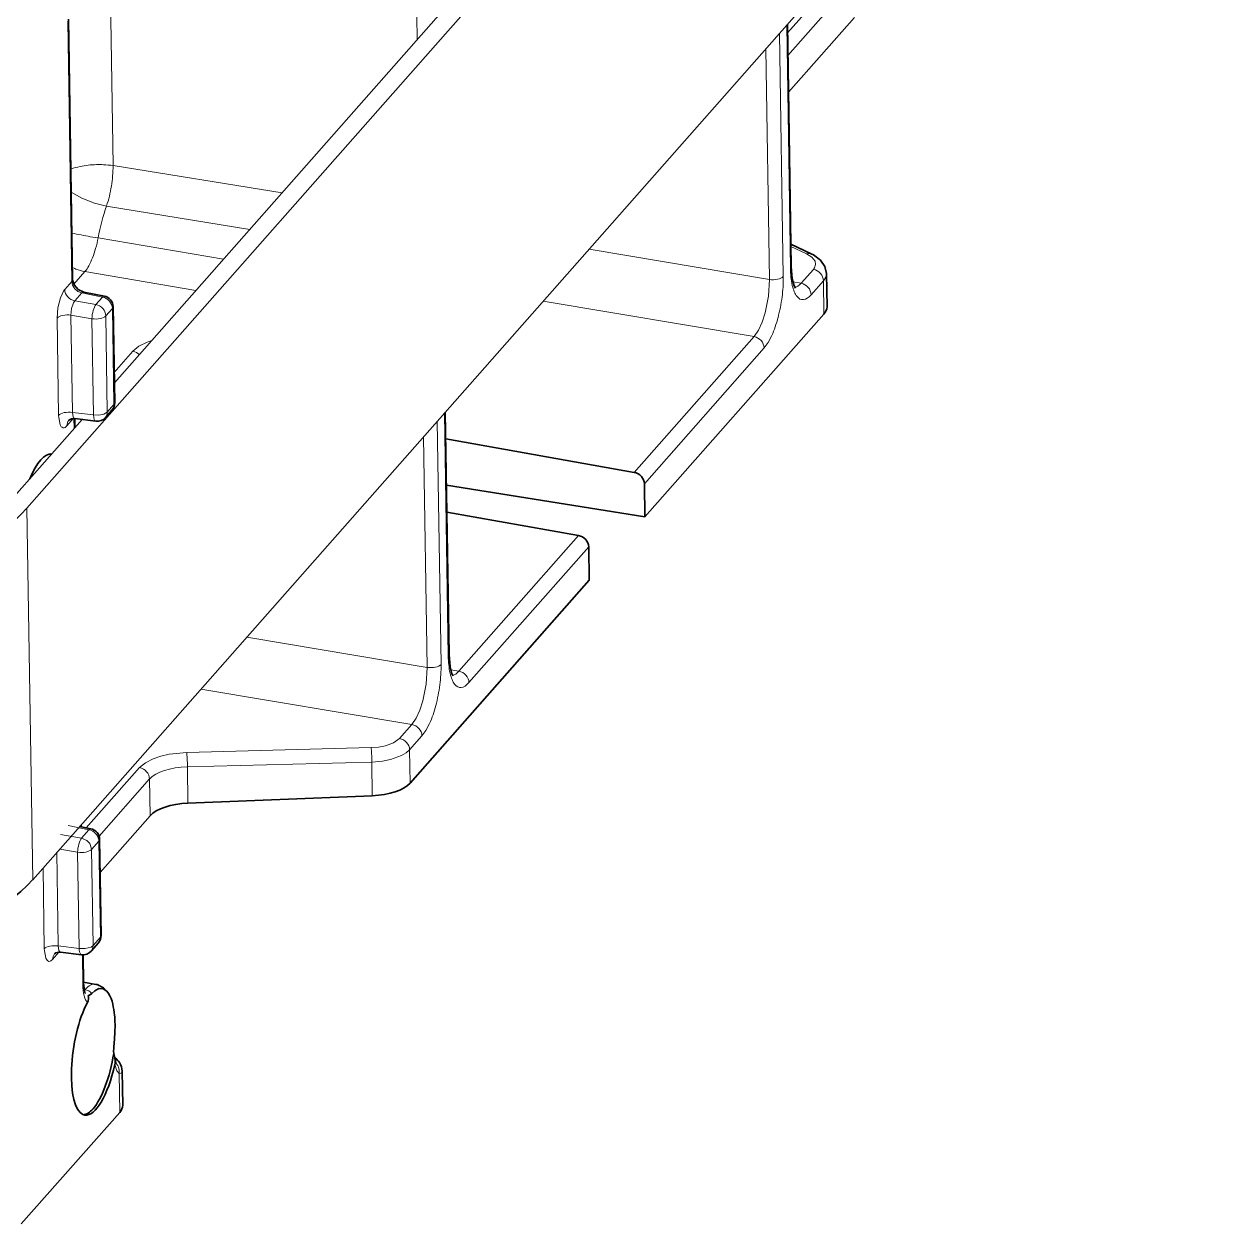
# Model space of a CAD drawing. Extents: x -1051 to 2563, y -231 to 775.
# Drawn here: x -150 to -94.6, y 329.5 to 384.6 of the extents above; entities that cross this region are included whole.
import ezdxf

# ---------------------------------------------------------------- set-up
doc = ezdxf.new("R2010")
doc.units = 0

msp = doc.modelspace()

# ---------------------------------------------------------------- linework, layer by layer
at = {"color": 7, "lineweight": 35}
for p, q in [((-94.903, 424.692), (-149.88, 362.369)), ((-94.635, 407.633), (-149.612, 345.31)), ((-130.628, 385.397), (-145.867, 368.123))]:
    msp.add_line(p, q, dxfattribs=at)
at = {"color": 7, "lineweight": 13}
msp.add_line((-146.317, 402.946), (-145.927, 378.105), dxfattribs=at)
at = {"color": 7, "lineweight": 13, "ltscale": 0.097464}
msp.add_line((-114.948, 384.2), (-112.369, 387.123), dxfattribs=at)
at = {"color": 7, "lineweight": 13, "ltscale": 0.114399}
msp.add_line((-111.905, 386.601), (-114.932, 383.169), dxfattribs=at)
at = {"color": 7, "lineweight": 13, "ltscale": 0.026833}
msp.add_line((-131.971, 384.967), (-131.954, 383.894), dxfattribs=at)
at = {"color": 7, "lineweight": 35, "ltscale": 0.114399}
msp.add_line((-114.906, 381.484), (-111.879, 384.915), dxfattribs=at)
at = {"color": 7, "lineweight": 13, "ltscale": 0.299082}
msp.add_line((-147.819, 372.783), (-148.007, 384.745), dxfattribs=at)
at = {"color": 7, "lineweight": 35, "ltscale": 0.299082}
msp.add_line((-147.972, 384.827), (-147.785, 372.865), dxfattribs=at)
at = {"color": 7, "lineweight": 13, "ltscale": 0.279359}
for p, q in [((-114.815, 373.386), (-114.99, 384.559)), ((-115.321, 384.183), (-115.146, 373.01)), ((-130.531, 355.57), (-130.706, 366.743)), ((-131.037, 366.367), (-130.862, 355.194))]:
    msp.add_line(p, q, dxfattribs=at)
at = {"color": 7, "lineweight": 35, "ltscale": 0.2783}
for p, q in [((-114.955, 384.599), (-114.78, 373.468)), ((-130.671, 366.783), (-130.496, 355.652))]:
    msp.add_line(p, q, dxfattribs=at)
at = {"color": 7, "lineweight": 13, "ltscale": 0.264827}
msp.add_line((-115.952, 383.468), (-115.786, 372.876), dxfattribs=at)
at = {"color": 7, "lineweight": 13, "ltscale": 0.196649}
msp.add_line((-145.927, 378.105), (-138.161, 376.859), dxfattribs=at)
at = {"color": 7, "lineweight": 13, "ltscale": 0.166636}
msp.add_line((-146.227, 376.247), (-139.649, 375.172), dxfattribs=at)
at = {"color": 7, "lineweight": 13, "ltscale": 0.009117}
msp.add_line((-146.611, 374.781), (-146.971, 374.841), dxfattribs=at)
at = {"color": 7, "lineweight": 13, "ltscale": 0.146079}
msp.add_line((-146.611, 374.781), (-140.849, 373.811), dxfattribs=at)
at = {"color": 7, "lineweight": 35, "ltscale": 0.025804}
msp.add_line((-114.796, 374.491), (-113.862, 374.051), dxfattribs=at)
at = {"color": 7, "lineweight": 13, "ltscale": 0.019904}
msp.add_line((-114.794, 374.385), (-114.074, 374.046), dxfattribs=at)
at = {"color": 7, "lineweight": 13, "ltscale": 0.209944}
msp.add_line((-124.067, 374.268), (-115.786, 372.876), dxfattribs=at)
at = {"color": 7, "lineweight": 13, "ltscale": 0.019371}
msp.add_line((-147.217, 373.237), (-147.73, 372.656), dxfattribs=at)
at = {"color": 7, "lineweight": 13, "ltscale": 0.129114}
msp.add_line((-142.128, 372.362), (-147.217, 373.237), dxfattribs=at)
at = {"color": 7, "lineweight": 13, "ltscale": 0.021367}
for p, q in [((-114.33, 372.699), (-113.765, 373.34)), ((-113.3, 372.818), (-113.866, 372.177)), ((-131.74, 351.914), (-132.306, 351.273))]:
    msp.add_line(p, q, dxfattribs=at)
at = {"color": 7, "lineweight": 13, "ltscale": 0.012301}
msp.add_line((-148.145, 372.414), (-147.819, 372.783), dxfattribs=at)
at = {"color": 7, "lineweight": 13, "ltscale": 0.009511}
for p, q in [((-114.704, 372.769), (-114.33, 372.699)), ((-130.42, 354.953), (-130.046, 354.883))]:
    msp.add_line(p, q, dxfattribs=at)
at = {"color": 7, "lineweight": 13, "ltscale": 0.038234}
for p, q in [((-113.276, 371.289), (-113.3, 372.818)), ((-132.306, 351.273), (-132.282, 349.744))]:
    msp.add_line(p, q, dxfattribs=at)
at = {"color": 7, "lineweight": 35, "ltscale": 0.038279}
msp.add_line((-113.138, 371.618), (-113.162, 373.149), dxfattribs=at)
at = {"color": 7, "lineweight": 13, "ltscale": 0.012067}
msp.add_line((-147.365, 372.255), (-147.685, 371.893), dxfattribs=at)
at = {"color": 7, "lineweight": 13, "ltscale": 0.024167}
msp.add_line((-147.365, 372.255), (-146.416, 372.07), dxfattribs=at)
at = {"color": 7, "lineweight": 35, "ltscale": 0.024169}
msp.add_line((-147.275, 372.299), (-146.326, 372.114), dxfattribs=at)
at = {"color": 7, "lineweight": 13, "ltscale": 0.024486}
for p, q in [((-147.685, 371.893), (-146.719, 371.727)), ((-147.86, 371.237), (-146.895, 371.071)), ((-148.342, 347.389), (-147.377, 347.223))]:
    msp.add_line(p, q, dxfattribs=at)
at = {"color": 7, "lineweight": 13, "ltscale": 0.011448}
for p, q in [((-146.416, 372.07), (-146.719, 371.727)), ((-145.956, 371.549), (-146.259, 371.205))]:
    msp.add_line(p, q, dxfattribs=at)
at = {"color": 7, "lineweight": 35, "ltscale": 0.110472}
msp.add_line((-145.852, 367.213), (-145.922, 371.631), dxfattribs=at)
at = {"color": 7, "lineweight": 13, "ltscale": 0.245532}
for p, q in [((-116.489, 370.252), (-126.174, 371.88)), ((-141.89, 354.065), (-132.205, 352.437))]:
    msp.add_line(p, q, dxfattribs=at)
at = {"color": 7, "lineweight": 13, "ltscale": 0.111678}
for p, q in [((-148.426, 366.636), (-148.496, 371.102)), ((-147.86, 371.237), (-147.79, 366.77))]:
    msp.add_line(p, q, dxfattribs=at)
at = {"color": 7, "lineweight": 13, "ltscale": 0.110472}
for p, q in [((-146.895, 371.071), (-146.826, 366.653)), ((-145.887, 367.13), (-145.956, 371.549)), ((-146.51, 342.665), (-146.58, 347.083)), ((-147.552, 346.567), (-147.483, 342.149))]:
    msp.add_line(p, q, dxfattribs=at)
at = {"color": 7, "lineweight": 13, "ltscale": 0.110471}
for p, q in [((-146.19, 366.787), (-146.259, 371.205)), ((-146.847, 342.283), (-146.916, 346.702))]:
    msp.add_line(p, q, dxfattribs=at)
at = {"color": 7, "lineweight": 35, "ltscale": 0.310773}
for p, q in [((-121.5, 361.967), (-113.276, 371.289)), ((-132.282, 349.744), (-124.058, 359.066))]:
    msp.add_line(p, q, dxfattribs=at)
at = {"color": 7, "lineweight": 13, "ltscale": 0.207836}
for p, q in [((-116.489, 370.252), (-121.988, 364.018)), ((-116.024, 369.73), (-121.524, 363.496)), ((-124.547, 361.118), (-130.046, 354.883)), ((-124.082, 360.596), (-129.582, 354.361))]:
    msp.add_line(p, q, dxfattribs=at)
at = {"color": 7, "lineweight": 13, "ltscale": 0.032457}
msp.add_line((-145.874, 368.606), (-145.015, 369.579), dxfattribs=at)
at = {"color": 7, "lineweight": 13, "ltscale": 0.024292}
for p, q in [((-147.79, 366.77), (-146.826, 366.653)), ((-148.447, 342.267), (-147.483, 342.149))]:
    msp.add_line(p, q, dxfattribs=at)
at = {"color": 7, "lineweight": 35, "ltscale": 0.011448}
msp.add_line((-145.977, 366.874), (-146.28, 366.531), dxfattribs=at)
at = {"color": 7, "lineweight": 13, "ltscale": 0.011447}
msp.add_line((-145.887, 367.13), (-146.19, 366.787), dxfattribs=at)
at = {"color": 7, "lineweight": 35, "ltscale": 0.130822}
msp.add_line((-147.349, 366.443), (-150.811, 362.518), dxfattribs=at)
at = {"color": 7, "lineweight": 13, "ltscale": 0.01114}
for p, q in [((-147.752, 366.487), (-148.047, 366.152)), ((-148.409, 341.983), (-148.704, 341.649))]:
    msp.add_line(p, q, dxfattribs=at)
at = {"color": 7, "lineweight": 13, "ltscale": 0.011431}
msp.add_line((-147.713, 366.03), (-147.721, 366.487), dxfattribs=at)
at = {"color": 7, "lineweight": 35, "ltscale": 0.024503}
for p, q in [((-147.689, 366.484), (-146.716, 366.365)), ((-148.346, 341.98), (-147.373, 341.862))]:
    msp.add_line(p, q, dxfattribs=at)
at = {"color": 7, "lineweight": 35, "ltscale": 0.010355}
msp.add_line((-147.685, 366.484), (-147.678, 366.069), dxfattribs=at)
at = {"color": 7, "lineweight": 13, "ltscale": 0.264826}
msp.add_line((-131.668, 365.652), (-131.502, 355.06), dxfattribs=at)
at = {"color": 7, "lineweight": 35, "ltscale": 0.219949}
msp.add_line((-121.988, 364.018), (-130.651, 365.551), dxfattribs=at)
at = {"color": 7, "lineweight": 35, "ltscale": 0.230863}
msp.add_line((-130.618, 363.428), (-121.5, 361.967), dxfattribs=at)
at = {"color": 7, "lineweight": 35, "ltscale": 0.038234}
for p, q in [((-121.524, 363.496), (-121.5, 361.967)), ((-124.082, 360.596), (-124.058, 359.066))]:
    msp.add_line(p, q, dxfattribs=at)
at = {"color": 7, "lineweight": 13, "ltscale": 0.426523}
msp.add_line((-149.612, 345.31), (-149.88, 362.369), dxfattribs=at)
at = {"color": 7, "lineweight": 35, "ltscale": 0.153654}
msp.add_line((-130.599, 362.189), (-124.547, 361.118), dxfattribs=at)
at = {"color": 7, "lineweight": 13, "ltscale": 0.209945}
msp.add_line((-139.784, 356.452), (-131.502, 355.06), dxfattribs=at)
at = {"color": 7, "lineweight": 13, "ltscale": 0.021368}
msp.add_line((-132.77, 351.796), (-132.205, 352.437), dxfattribs=at)
at = {"color": 7, "lineweight": 13, "ltscale": 0.211825}
for p, q in [((-142.543, 351.157), (-134.073, 351.375)), ((-134.043, 350.708), (-142.513, 350.49))]:
    msp.add_line(p, q, dxfattribs=at)
at = {"color": 7, "lineweight": 13, "ltscale": 0.038574}
msp.add_line((-134.019, 349.165), (-134.043, 350.708), dxfattribs=at)
at = {"color": 7, "lineweight": 13, "ltscale": 0.092212}
msp.add_line((-147.155, 347.69), (-144.715, 350.456), dxfattribs=at)
at = {"color": 7, "lineweight": 13, "ltscale": 0.041587}
msp.add_line((-142.513, 350.49), (-142.487, 348.826), dxfattribs=at)
at = {"color": 7, "lineweight": 13, "ltscale": 0.087574}
msp.add_line((-144.251, 349.934), (-146.568, 347.307), dxfattribs=at)
at = {"color": 7, "lineweight": 13, "ltscale": 0.042152}
msp.add_line((-144.225, 348.248), (-144.251, 349.934), dxfattribs=at)
at = {"color": 7, "lineweight": 35, "ltscale": 0.211876}
msp.add_line((-142.487, 348.826), (-134.019, 349.165), dxfattribs=at)
at = {"color": 7, "lineweight": 13, "ltscale": 0.024105}
msp.add_line((-147.986, 347.793), (-147.04, 347.605), dxfattribs=at)
at = {"color": 7, "lineweight": 13, "ltscale": 0.001102}
msp.add_line((-147.427, 347.744), (-147.427, 347.788), dxfattribs=at)
at = {"color": 7, "lineweight": 35, "ltscale": 0.002279}
msp.add_line((-147.392, 347.828), (-147.391, 347.736), dxfattribs=at)
at = {"color": 7, "lineweight": 35, "ltscale": 0.086792}
msp.add_line((-146.521, 345.644), (-144.225, 348.248), dxfattribs=at)
at = {"color": 7, "lineweight": 35, "ltscale": 0.013071}
msp.add_line((-147.46, 347.75), (-146.947, 347.648), dxfattribs=at)
at = {"color": 7, "lineweight": 13, "ltscale": 0.012722}
for p, q in [((-147.04, 347.605), (-147.377, 347.223)), ((-146.51, 342.665), (-146.847, 342.283))]:
    msp.add_line(p, q, dxfattribs=at)
at = {"color": 7, "lineweight": 13, "ltscale": 0.020961}
msp.add_line((-148.378, 346.709), (-147.552, 346.567), dxfattribs=at)
at = {"color": 7, "lineweight": 13, "ltscale": 0.001449}
msp.add_line((-147.02, 346.629), (-146.969, 346.657), dxfattribs=at)
at = {"color": 7, "lineweight": 13, "ltscale": 0.012723}
msp.add_line((-146.58, 347.083), (-146.916, 346.702), dxfattribs=at)
at = {"color": 7, "lineweight": 35, "ltscale": 0.110471}
msp.add_line((-146.476, 342.747), (-146.545, 347.166), dxfattribs=at)
at = {"color": 7, "lineweight": 13, "ltscale": 0.107221}
msp.add_line((-148.515, 346.555), (-148.447, 342.267), dxfattribs=at)
at = {"color": 7, "lineweight": 13, "ltscale": 0.092818}
msp.add_line((-149.083, 342.132), (-149.141, 345.844), dxfattribs=at)
at = {"color": 7, "lineweight": 35, "ltscale": 0.012723}
msp.add_line((-146.601, 342.409), (-146.937, 342.027), dxfattribs=at)
at = {"color": 7, "lineweight": 13, "ltscale": 0.034491}
msp.add_line((-147.313, 340.479), (-147.334, 341.859), dxfattribs=at)
at = {"color": 7, "lineweight": 35, "ltscale": 0.03242}
msp.add_line((-147.298, 341.858), (-147.278, 340.561), dxfattribs=at)
at = {"color": 7, "lineweight": 35, "ltscale": 0.014172}
msp.add_line((-146.721, 340.503), (-147.279, 340.603), dxfattribs=at)
at = {"color": 7, "lineweight": 13, "ltscale": 0.000971935}
msp.add_line((-147.217, 340.266), (-147.255, 340.273), dxfattribs=at)
at = {"color": 7, "lineweight": 13, "ltscale": 0.001108}
msp.add_line((-147.249, 340.235), (-147.217, 340.266), dxfattribs=at)
at = {"color": 7, "lineweight": 13, "ltscale": 0.04485}
msp.add_line((-145.622, 334.621), (-145.651, 336.415), dxfattribs=at)
at = {"color": 7, "lineweight": 35, "ltscale": 0.039139}
msp.add_line((-145.484, 334.951), (-145.509, 336.516), dxfattribs=at)
at = {"color": 7, "lineweight": 35, "ltscale": 0.170697}
msp.add_line((-150.139, 329.501), (-145.622, 334.621), dxfattribs=at)
at = {"color": 7, "lineweight": 13}
for points in [[(-146.227, 376.247), (-146.776, 376.379), (-147.364, 376.61), (-147.848, 376.886)], [(-114.074, 374.046), (-113.831, 373.894), (-113.687, 373.709), (-113.662, 373.557), (-113.715, 373.407), (-113.765, 373.34)], [(-147.819, 372.783), (-147.782, 372.607), (-147.684, 372.447), (-147.539, 372.323), (-147.365, 372.255)], [(-116.489, 370.252), (-116.291, 370.542), (-116.12, 370.917), (-115.982, 371.343), (-115.83, 372.11), (-115.786, 372.876)], [(-148.496, 371.102), (-148.46, 371.572), (-148.347, 372.028), (-148.183, 372.365), (-148.145, 372.414)], [(-147.86, 371.237), (-147.835, 371.538), (-147.743, 371.809), (-147.685, 371.893)], [(-145.015, 369.579), (-144.743, 369.806), (-144.361, 369.999), (-144.143, 370.077)], [(-115.677, 370.297), (-115.847, 369.975), (-116.024, 369.73)], [(-148.047, 366.152), (-148.126, 366.084), (-148.164, 366.067), (-148.22, 366.063), (-148.271, 366.085), (-148.302, 366.114), (-148.355, 366.204), (-148.423, 366.543), (-148.426, 366.636)], [(-147.689, 366.484), (-147.719, 366.496), (-147.736, 366.514), (-147.764, 366.567), (-147.79, 366.77)], [(-146.826, 366.653), (-146.58, 366.645), (-146.355, 366.69), (-146.19, 366.787)], [(-132.205, 352.437), (-132.007, 352.726), (-131.836, 353.101), (-131.698, 353.528), (-131.546, 354.294), (-131.502, 355.06)], [(-131.394, 352.482), (-131.563, 352.159), (-131.74, 351.914)], [(-132.77, 351.796), (-133.041, 351.599), (-133.419, 351.461), (-133.738, 351.401), (-134.073, 351.375)], [(-144.715, 350.456), (-144.444, 350.682), (-144.09, 350.863), (-143.734, 350.986), (-143.352, 351.074), (-142.543, 351.157)], [(-132.306, 351.273), (-132.462, 351.134), (-132.672, 351.008), (-133.185, 350.823), (-133.558, 350.75), (-134.043, 350.708)], [(-147.377, 347.223), (-147.134, 347.112), (-146.999, 346.964), (-146.924, 346.779), (-146.916, 346.702)], [(-148.346, 341.98), (-148.376, 341.993), (-148.393, 342.01), (-148.421, 342.063), (-148.447, 342.267)], [(-147.483, 342.149), (-147.213, 342.143), (-146.938, 342.217), (-146.847, 342.283)], [(-148.704, 341.649), (-148.783, 341.581), (-148.821, 341.563), (-148.877, 341.559), (-148.928, 341.581), (-148.959, 341.61), (-149.013, 341.7), (-149.08, 342.039), (-149.083, 342.132)], [(-145.651, 336.415), (-145.746, 336.523), (-145.848, 336.817)], [(-145.512, 336.482), (-145.537, 336.435), (-145.567, 336.417), (-145.651, 336.415)]]:
    msp.add_lwpolyline(points, dxfattribs=at)
at = {"color": 7, "lineweight": 35}
for points in [[(-113.162, 373.149), (-113.232, 373.467), (-113.44, 373.765), (-113.765, 374.002), (-113.862, 374.051)], [(-114.78, 373.468), (-114.732, 372.904), (-114.647, 372.586), (-114.591, 372.482)], [(-147.785, 372.865), (-147.719, 372.634), (-147.525, 372.413), (-147.275, 372.299)], [(-130.496, 355.652), (-130.448, 355.088), (-130.363, 354.77), (-130.307, 354.666)], [(-147.278, 340.561), (-147.243, 340.208), (-147.204, 340.085)], [(-146.899, 340.085), (-147.013, 340.002), (-147.069, 339.993)], [(-146.132, 340.083), (-146.219, 340.194), (-146.387, 340.302), (-146.572, 340.305), (-146.77, 340.203), (-146.899, 340.085)], [(-146.132, 340.083), (-146.363, 340.341), (-146.66, 340.49), (-146.721, 340.503)]]:
    msp.add_lwpolyline(points, dxfattribs=at)
at = {"color": 7, "lineweight": 13}
for centre, radius, start, end in [((-146.8, 374.943), 3.186, 101.6142, 109.5251), ((-146.592, 373.944), 4.208, 91.3165, 101.638), ((-146.57, 373.567), 4.585, 87.4406, 91.4847), ((-146.553, 373.888), 4.263, 81.5538, 87.4731), ((-151.71, 378.108), 5.784, 350.5958, 359.9666), ((-151.686, 378.058), 5.752, 341.6474, 351.0501), ((-142.148, 402.297), 27.876, 258.2642, 260.0375), ((-152.442, 375.914), 5.94, 344.2244, 349.0015), ((-149.76, 374.978), 3.096, 331.5246, 338.9051), ((-151.288, 375.581), 4.739, 338.7509, 344.306), ((-146.82, 375.406), 2.206, 243.8017, 248.3101), ((-146.841, 375.339), 2.136, 248.1847, 259.8535), ((-148.443, 374.252), 1.592, 320.3722, 331.8868), ((-110.989, 373.39), 3.825, 180.0705, 191.8416), ((-121.724, 372.936), 6.579, 352.4518, 0.6412), ((-146.833, 371.158), 0.581, 41.1227, 78.6692), ((-122.396, 372.986), 7.252, 345.0872, 352.7619), ((-146.788, 371.183), 0.53, 2.4497, 42.2978), ((-120.473, 372.437), 5.252, 335.9572, 345.4775), ((-145.122, 369.016), 0.574, 45.3155, 79.2397), ((-126.705, 355.575), 3.825, 180.0705, 191.8416), ((-137.44, 355.121), 6.579, 352.4518, 0.6412), ((-138.112, 355.17), 7.252, 345.0872, 352.7619), ((-136.188, 354.622), 5.251, 335.9455, 345.4666), ((-147.153, 347.037), 0.579, 41.0676, 78.6974), ((-147.14, 347.041), 0.566, 22.4929, 41.6506), ((-147.089, 347.064), 0.51, 13.7671, 22.3447), ((-147.109, 346.877), 0.261, 302.5017, 317.6659), ((-147.041, 347.075), 0.462, 1.0474, 13.8486), ((-146.667, 347.169), 0.122, 315.5496, 358.3565), ((-147.396, 347.661), 1.105, 261.863, 281.4802), ((-147.316, 347.28), 0.716, 281.3018, 294.4951), ((-146.884, 342.652), 0.374, 319.3834, 1.9899), ((-146.616, 342.762), 0.143, 317.4383, 340.0827), ((-146.577, 342.746), 0.101, 340.9049, 1.3828), ((-147.36, 341.932), 0.0716, 214.0611, 259.3936), ((-147.4, 340.565), 0.122, 315.5038, 358.3336), ((-145.112, 340.473), 2.2, 179.8507, 193.1255), ((-147.324, 339.709), 0.568, 41.5218, 79.1327), ((-145.968, 336.702), 0.392, 32.2587, 70.3951), ((-146.111, 336.523), 0.472, 346.8368, 46.734), ((-145.655, 336.513), 0.147, 347.787, 1.4285)]:
    msp.add_arc(centre, radius, start, end, dxfattribs=at)
at = {"color": 7, "lineweight": 35}
for centre, radius, start, end in [((-146.422, 371.623), 0.5, 0.8976, 78.9933), ((-146.352, 367.205), 0.5, 318.5795, 0.8984), ((-147.741, 366.151), 0.336, 81.0713, 129.8873), ((-146.655, 366.862), 0.5, 263.0379, 318.5795), ((-147.045, 347.158), 0.5, 0.899, 78.7397), ((-146.976, 342.74), 0.5, 318.5832, 0.8992), ((-148.398, 341.647), 0.336, 81.0713, 129.8873), ((-147.312, 342.358), 0.5, 263.0379, 318.5795), ((-147.497, 339.272), 1.589, 11.8302, 30.7126), ((-147.487, 339.88), 0.433, 331.6897, 15.1205), ((-149.46, 338.779), 3.613, 4.9152, 13.0984), ((-151.635, 338.575), 5.799, 358.592, 5.0836), ((-153.557, 338.602), 7.72, 353.837, 358.7402), ((-143.064, 337.458), 2.835, 173.6177, 182.6478), ((-147.083, 336.919), 1.256, 7.7315, 18.9725), ((-146.54, 336.341), 1.067, 32.2352, 49.7298), ((-146.632, 336.977), 0.801, 348.4257, 7.9281), ((-145.042, 337.153), 0.798, 184.6494, 202.1673), ((-146.283, 336.478), 0.777, 2.7988, 33.7598)]:
    msp.add_arc(centre, radius, start, end, dxfattribs=at)
at = {"color": 7, "lineweight": 13}
for centre, major_axis, ratio, start_param, end_param in [((-145.415, 374.306), (0.597, 3.724), 0.333984, 1.076795, 1.496609), ((-114.075, 373.599), (-0.213, -0.452), 0.647909, 3.141473, 3.766912), ((-115.28, 373.46), (0.5, 0.008), 0.440114, 5.902083, 6.282791), ((-113.766, 372.893), (-0.375, 0.331), 0.833519, 3.790738, 5.344081), ((-148.285, 372.858), (-0.5, -0.008), 0.440114, 2.760491, 3.141552), ((-115.611, 373.085), (-0.5, -0.008), 0.440114, 1.207148, 2.760491), ((-114.362, 374.562), (-0.307, -2.042), 0.327123, 0.080049, 0.47449), ((-114.331, 372.252), (0.375, -0.331), 0.833519, 0.649145, 2.202488), ((-115.12, 373.138), (1.958, 0.007), 0.449285, 5.903446, 6.288675), ((-147.679, 372.34), (0.375, -0.331), 0.833519, 3.790738, 5.335354), ((-147.37, 371.808), (0.095, 0.491), 0.336841, 0.000582, 0.496732), ((-109.668, 386.587), (-4.645, -14.639), 0.153792, 6.027277, 6.178869), ((-110.12, 436.429), (-4.153, -64.479), 0.0687, 0.012402, 0.088469), ((-146.724, 371.28), (0.085, 0.493), 0.300427, 0.489787, 2.059898), ((-146.422, 371.623), (-0.095, -0.491), 0.336841, 3.141612, 3.638325), ((-146.422, 371.623), (-0.375, 0.331), 0.833519, 3.790738, 5.335354), ((-146.422, 371.623), (0.5, 0.008), 0.440114, 5.902083, 6.283145), ((-110.218, 393.434), (-4.088, -21.48), 0.112581, 6.185373, 6.318287), ((-148.031, 371.028), (-0.5, -0.008), 0.440114, 4.357467, 5.902083), ((-146.724, 371.28), (0.5, 0.008), 0.440114, 4.357467, 5.902083), ((-116.49, 369.805), (-0.375, 0.331), 0.833519, 3.790738, 5.344081), ((-146.352, 367.205), (0.5, 0.008), 0.440114, 5.902083, 6.283145), ((-147.961, 366.561), (0.5, 0.008), 0.440114, 1.215874, 2.760491), ((-146.655, 366.862), (-0.061, -0.496), 0.32346, 5.186255, 6.283131), ((-146.655, 366.862), (-0.375, 0.331), 0.833519, 3.141517, 3.790738), ((-146.352, 367.205), (-0.375, 0.331), 0.833519, 3.141517, 3.790738), ((-147.581, 366.078), (-0.375, 0.331), 0.833519, 6.283109, 6.932331), ((-130.996, 355.644), (0.5, 0.008), 0.440114, 5.902083, 6.282791), ((-131.327, 355.269), (-0.5, -0.008), 0.440114, 1.207148, 2.760491), ((-125.384, 368.771), (-4.645, -14.639), 0.153794, 6.027275, 6.178868), ((-130.078, 356.746), (-0.307, -2.042), 0.327122, 0.080049, 0.474489), ((-130.047, 354.436), (0.375, -0.331), 0.833519, 0.649145, 2.202488), ((-125.934, 375.618), (-4.088, -21.48), 0.112581, 6.185373, 6.318287), ((-125.836, 418.613), (-4.153, -64.479), 0.0687, 0.012402, 0.088469), ((-132.206, 351.989), (-0.375, 0.331), 0.833519, 3.790738, 5.344081), ((-132.771, 351.348), (0.375, -0.331), 0.833517, 0.649142, 2.202488), ((-142.544, 350.709), (0.013, -0.5), 0.056524, 1.115221, 2.678642), ((-134.074, 350.927), (-0.013, 0.5), 0.056524, 4.256814, 5.820235), ((-144.716, 350.008), (-0.375, 0.331), 0.833519, 3.790738, 5.344081), ((-142.389, 349.596), (2, -0.014), 0.447191, 1.635988, 2.770611), ((-147.382, 346.776), (0.085, 0.493), 0.300427, 0.489787, 1.274843), ((-147.045, 347.158), (-0.098, -0.49), 0.34405, 3.141617, 3.639833), ((-147.382, 346.776), (-0.085, -0.493), 0.300427, 4.416435, 5.201491), ((-148.618, 342.058), (0.5, 0.008), 0.440114, 1.215874, 2.760491), ((-147.312, 342.358), (-0.375, 0.331), 0.833519, 3.141516, 3.790738), ((-148.238, 341.574), (-0.375, 0.331), 0.833519, 6.283109, 6.932331), ((-147.312, 342.358), (-0.061, -0.496), 0.32346, 5.186255, 5.97131), ((-147.203, 337.533), (-0.476, -2.971), 0.333984, 3.135349, 3.601715), ((-146.001, 343.574), (-1.012, -3.953), 0.215358, 5.909715, 6.165959)]:
    msp.add_ellipse(centre, major_axis=major_axis, ratio=ratio, start_param=start_param, end_param=end_param, dxfattribs=at)
at = {"color": 7, "lineweight": 35}
for centre, major_axis, ratio, start_param, end_param in [((-115.138, 371.587), (2, 0.031), 0.440114, 5.902083, 6.283185), ((-149.212, 361.895), (0.475, 2.962), 0.333984, 0.000023, 0.959848), ((-149.352, 361.918), (-0.475, -2.962), 0.333984, 3.022302, 3.070979), ((-121.989, 363.57), (-0.375, 0.331), 0.833519, 3.790738, 5.344081), ((-161.979, 364.308), (12.998, 0.204), 0.440114, 4.331287, 5.902083), ((-124.548, 360.67), (0.375, -0.331), 0.833519, 0.649145, 2.202488), ((-134.143, 350.043), (2, 0.031), 0.440114, 4.767619, 5.902083), ((-142.363, 347.949), (-2, -0.031), 0.440114, 4.767619, 5.902083), ((-161.712, 347.249), (12.998, 0.204), 0.440114, 4.331287, 5.902083), ((-146.746, 337.46), (0.475, 2.962), 0.333984, 0.78153, 3.049425), ((-146.885, 337.483), (0.475, 2.962), 0.333984, 3.627389, 4.713508), ((-146.746, 337.46), (0.475, 2.962), 0.333984, 3.141592, 4.54719), ((-146.746, 337.46), (0.475, 2.962), 0.333984, 3.049425, 3.141592), ((-146.886, 337.472), (-0.474, -2.952), 0.334507, 0.070581, 0.486772), ((-147.484, 334.92), (2, 0.031), 0.440114, 5.902083, 6.283185)]:
    msp.add_ellipse(centre, major_axis=major_axis, ratio=ratio, start_param=start_param, end_param=end_param, dxfattribs=at)

doc.saveas('drawing.dxf')
